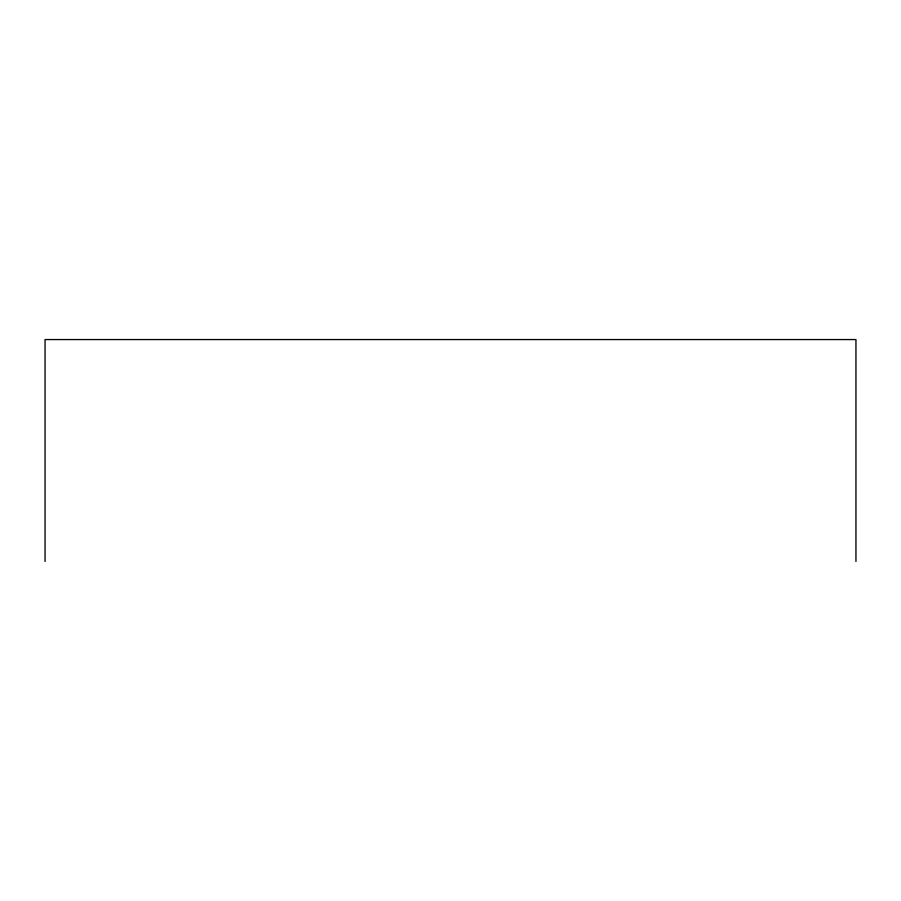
<?xml version="1.0" encoding="UTF-8"?>
<svg xmlns="http://www.w3.org/2000/svg" width="901" height="901" viewBox="0 0 901 901"><rect width="100%" height="100%" fill="white"/><g stroke="black" fill="none" stroke-linecap="round" stroke-linejoin="round"><path stroke-width="1.35" d="M855.95 561.436L855.95 339.564L45.05 339.564L45.05 561.436"/></g></svg>
